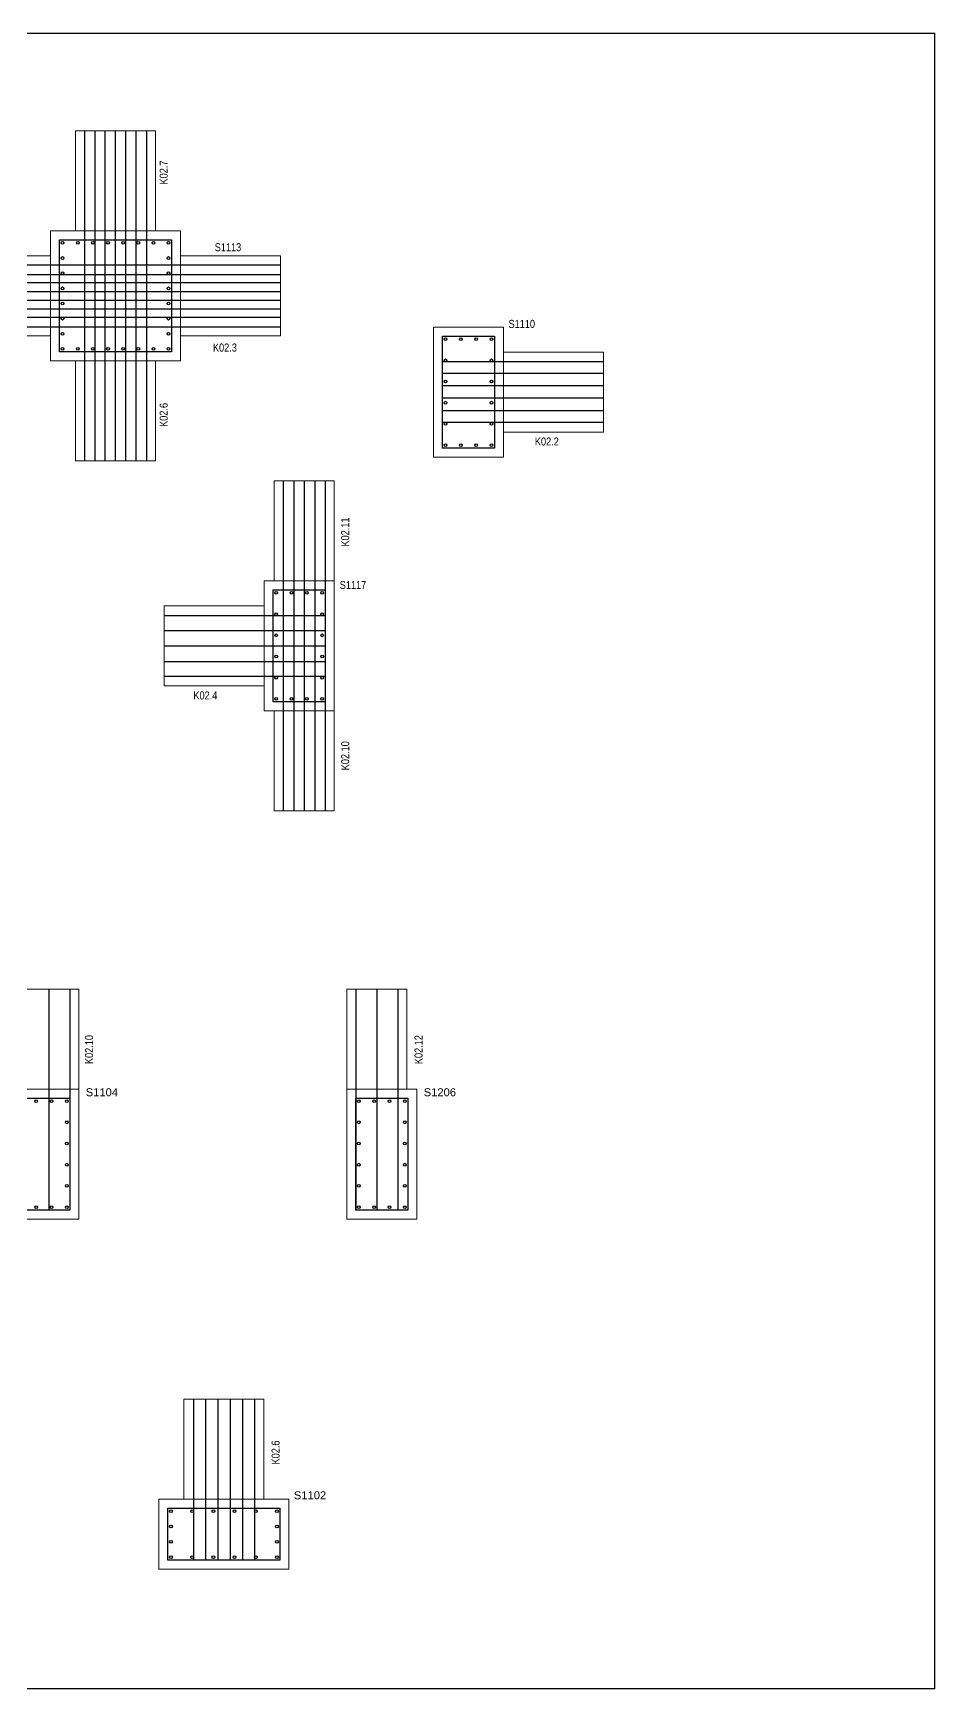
# Model space of a CAD drawing. Header units: metres. Extents: x 419734 to 420376, y 4564732 to 4565123.
# Drawn here: x 420043.27 to 420065.81, y 4564924.57 to 4564965.96 of the extents above; entities that cross this region are included whole.
import ezdxf

# ---------------------------------------------------------------- set-up
doc = ezdxf.new("R2010")
doc.units = ezdxf.units.M
for name, color, linetype in [('Standart', 7, 'Continuous'), ('SW_REINFORCEMENT', 7, 'Continuous'), ('SW_Tondini', 1, 'Continuous'), ('SW_TXT_TESTI', 1, 'Continuous')]:
    doc.layers.add(name, color=color, linetype=linetype)
doc.styles.add('arial_1_18', font='arial.ttf', dxfattribs={"height": 0.2})
doc.styles.add('SWS', font='ARIALN.TTF')

msp = doc.modelspace()

# ---------------------------------------------------------------- linework, layer by layer
at = {"layer": 'Standart', "color": 171, "linetype": 'Continuous', "lineweight": -3}
for points in [[(419806.01166, 4564965.96418), (420065.81052, 4564965.96418)], [(420065.81052, 4564924.57015), (420065.81052, 4564965.96418)], [(420065.81052, 4564924.57015), (419806.01166, 4564924.57015)]]:
    msp.add_lwpolyline(points, dxfattribs=at)
at = {"layer": 'Standart', "color": 5, "linetype": 'Continuous', "lineweight": 5}
for points in [[(420046.32749, 4564963.51901), (420044.32749, 4564963.51901)], [(420044.32749, 4564961.01901), (420044.32749, 4564963.51901)], [(420046.32749, 4564961.01901), (420046.32749, 4564963.51901)], [(420043.70249, 4564961.01901), (420046.95249, 4564961.01901)], [(420043.70249, 4564957.76901), (420043.70249, 4564961.01901)], [(420046.95249, 4564961.01901), (420046.95249, 4564957.76901)], [(420041.20249, 4564960.39401), (420043.70249, 4564960.39401)], [(420046.95249, 4564960.39401), (420049.45249, 4564960.39401)], [(420049.45249, 4564958.39401), (420049.45249, 4564960.39401)], [(420041.20249, 4564958.39401), (420043.70249, 4564958.39401)], [(420046.95249, 4564958.39401), (420049.45249, 4564958.39401)], [(420053.2734, 4564958.61401), (420055.0234, 4564958.61401)], [(420053.2734, 4564955.36401), (420053.2734, 4564958.61401)], [(420055.0234, 4564958.61401), (420055.0234, 4564955.36401)], [(420055.0234, 4564957.98901), (420057.5234, 4564957.98901)], [(420057.5234, 4564955.98901), (420057.5234, 4564957.98901)], [(420046.95249, 4564957.76901), (420043.70249, 4564957.76901)], [(420044.32749, 4564955.26901), (420044.32749, 4564957.76901)], [(420046.32749, 4564955.26901), (420046.32749, 4564957.76901)], [(420055.0234, 4564955.98901), (420057.5234, 4564955.98901)], [(420044.32749, 4564955.26901), (420046.32749, 4564955.26901)], [(420055.0234, 4564955.36401), (420053.2734, 4564955.36401)], [(420050.79227, 4564954.76901), (420049.29227, 4564954.76901)], [(420049.29227, 4564952.26901), (420049.29227, 4564954.76901)], [(420050.79227, 4564952.26901), (420050.79227, 4564954.76901)], [(420049.04227, 4564949.01901), (420049.04227, 4564952.26901)], [(420049.04227, 4564952.26901), (420050.79227, 4564952.26901)], [(420050.79227, 4564952.26901), (420050.79227, 4564949.01901)], [(420046.54227, 4564951.64401), (420046.54227, 4564949.64401)], [(420046.54227, 4564951.64401), (420049.04227, 4564951.64401)], [(420046.54227, 4564949.64401), (420049.04227, 4564949.64401)], [(420050.79227, 4564949.01901), (420049.04227, 4564949.01901)], [(420049.29227, 4564946.51901), (420049.29227, 4564949.01901)], [(420050.79227, 4564946.51901), (420050.79227, 4564949.01901)], [(420049.29227, 4564946.51901), (420050.79227, 4564946.51901)], [(420044.40707, 4564942.06442), (420042.90707, 4564942.06442)], [(420044.40707, 4564939.56442), (420044.40707, 4564942.06442)], [(420052.60776, 4564942.06442), (420051.10776, 4564942.06442)], [(420051.10776, 4564939.56442), (420051.10776, 4564942.06442)], [(420052.60776, 4564939.56442), (420052.60776, 4564942.06442)], [(420042.65707, 4564939.56442), (420044.40707, 4564939.56442)], [(420044.40707, 4564939.56442), (420044.40707, 4564936.31442)], [(420051.10776, 4564939.56442), (420052.85776, 4564939.56442)], [(420051.10776, 4564936.31442), (420051.10776, 4564939.56442)], [(420052.85776, 4564939.56442), (420052.85776, 4564936.31442)], [(420044.40707, 4564936.31442), (420042.65707, 4564936.31442)], [(420052.85776, 4564936.31442), (420051.10776, 4564936.31442)], [(420049.0365, 4564931.81442), (420047.0365, 4564931.81442)], [(420047.0365, 4564929.31442), (420047.0365, 4564931.81442)], [(420049.0365, 4564929.31442), (420049.0365, 4564931.81442)], [(420046.4115, 4564927.56442), (420046.4115, 4564929.31442)], [(420046.4115, 4564929.31442), (420049.6615, 4564929.31442)], [(420049.6615, 4564929.31442), (420049.6615, 4564927.56442)], [(420049.6615, 4564927.56442), (420046.4115, 4564927.56442)]]:
    msp.add_lwpolyline(points, dxfattribs=at)
at = {"layer": 'SW_REINFORCEMENT', "color": 7, "ltscale": 0.05, "flags": 128}
for points in [[(420044.55249, 4564963.51901), (420044.55249, 4564955.26901)], [(420044.81082, 4564963.51901), (420044.81082, 4564955.26901)], [(420045.06915, 4564955.26901), (420045.06915, 4564963.51901)], [(420045.32749, 4564955.26901), (420045.32749, 4564963.51901)], [(420045.58582, 4564955.26901), (420045.58582, 4564963.51901)], [(420045.84415, 4564955.26901), (420045.84415, 4564963.51901)], [(420046.10249, 4564963.51901), (420046.10249, 4564955.26901)], [(420043.92749, 4564960.79401), (420046.72749, 4564960.79401)], [(420043.92749, 4564957.99401), (420043.92749, 4564960.79401)], [(420046.72749, 4564960.79401), (420046.72749, 4564957.99401)], [(420041.20249, 4564960.16901), (420049.45249, 4564960.16901)], [(420041.20249, 4564959.92687), (420049.45249, 4564959.92687)], [(420041.20249, 4564959.72615), (420049.45249, 4564959.72615)], [(420041.20249, 4564959.50472), (420049.45249, 4564959.50472)], [(420049.45249, 4564959.2833), (420041.20249, 4564959.2833)], [(420049.45249, 4564959.06187), (420041.20249, 4564959.06187)], [(420041.20249, 4564958.86115), (420049.45249, 4564958.86115)], [(420041.20249, 4564958.61901), (420049.45249, 4564958.61901)], [(420046.72749, 4564957.99401), (420043.92749, 4564957.99401)], [(420053.4984, 4564958.38901), (420054.7984, 4564958.38901)], [(420053.4984, 4564955.58901), (420053.4984, 4564958.38901)], [(420054.7984, 4564958.38901), (420054.7984, 4564955.58901)], [(420057.5234, 4564957.74901), (420053.4984, 4564957.74901)], [(420057.5234, 4564957.45401), (420053.4984, 4564957.45401)], [(420057.5234, 4564957.14401), (420053.4984, 4564957.14401)], [(420057.5234, 4564956.83401), (420053.4984, 4564956.83401)], [(420057.5234, 4564956.52401), (420053.4984, 4564956.52401)], [(420057.5234, 4564956.22901), (420053.4984, 4564956.22901)], [(420054.7984, 4564955.58901), (420053.4984, 4564955.58901)], [(420049.51727, 4564954.76901), (420049.51727, 4564946.51901)], [(420049.77977, 4564954.76901), (420049.77977, 4564946.51901)], [(420050.04227, 4564954.76901), (420050.04227, 4564946.51901)], [(420050.30477, 4564954.76901), (420050.30477, 4564946.51901)], [(420050.56727, 4564954.76901), (420050.56727, 4564946.51901)], [(420049.26727, 4564949.24401), (420049.26727, 4564952.04401)], [(420049.26727, 4564952.04401), (420050.56727, 4564952.04401)], [(420050.56727, 4564952.04401), (420050.56727, 4564949.24401)], [(420046.54227, 4564951.40401), (420050.56727, 4564951.40401)], [(420046.54227, 4564951.03151), (420050.56727, 4564951.03151)], [(420046.54227, 4564950.64401), (420050.56727, 4564950.64401)], [(420046.54227, 4564950.25651), (420050.56727, 4564950.25651)], [(420046.54227, 4564949.88401), (420050.56727, 4564949.88401)], [(420050.56727, 4564949.24401), (420049.26727, 4564949.24401)], [(420043.65707, 4564942.06442), (420043.65707, 4564936.53942)], [(420044.18207, 4564942.06442), (420044.18207, 4564936.53942)], [(420051.33276, 4564942.06442), (420051.33276, 4564936.53942)], [(420051.85776, 4564942.06442), (420051.85776, 4564936.53942)], [(420052.38276, 4564942.06442), (420052.38276, 4564936.53942)], [(420042.88207, 4564939.33942), (420044.18207, 4564939.33942)], [(420044.18207, 4564939.33942), (420044.18207, 4564936.53942)], [(420051.33276, 4564939.33942), (420052.63276, 4564939.33942)], [(420051.33276, 4564936.53942), (420051.33276, 4564939.33942)], [(420052.63276, 4564939.33942), (420052.63276, 4564936.53942)], [(420044.18207, 4564936.53942), (420042.88207, 4564936.53942)], [(420052.63276, 4564936.53942), (420051.33276, 4564936.53942)], [(420047.2765, 4564931.81442), (420047.2765, 4564927.78942)], [(420047.5715, 4564931.81442), (420047.5715, 4564927.78942)], [(420047.8815, 4564931.81442), (420047.8815, 4564927.78942)], [(420048.1915, 4564931.81442), (420048.1915, 4564927.78942)], [(420048.5015, 4564931.81442), (420048.5015, 4564927.78942)], [(420048.7965, 4564931.81442), (420048.7965, 4564927.78942)], [(420046.6365, 4564927.78942), (420046.6365, 4564929.08942)], [(420046.6365, 4564929.08942), (420049.4365, 4564929.08942)], [(420049.4365, 4564929.08942), (420049.4365, 4564927.78942)], [(420049.4365, 4564927.78942), (420046.6365, 4564927.78942)]]:
    msp.add_lwpolyline(points, dxfattribs=at)
at = {"layer": 'SW_Tondini'}
for centre in [(420044.00249, 4564960.71901), (420044.38106, 4564960.71901), (420044.75963, 4564960.71901), (420045.1382, 4564960.71901), (420045.51677, 4564960.71901), (420045.89534, 4564960.71901), (420046.27392, 4564960.71901), (420046.65249, 4564960.71901), (420044.00249, 4564960.34044), (420046.65249, 4564960.34044), (420044.00249, 4564959.96187), (420046.65249, 4564959.96187), (420044.00249, 4564959.5833), (420044.00249, 4564959.20472), (420046.65249, 4564959.5833), (420046.65249, 4564959.20472), (420044.00249, 4564958.82615), (420046.65249, 4564958.82615), (420044.00249, 4564958.44758), (420046.65249, 4564958.44758), (420044.00249, 4564958.06901), (420044.38106, 4564958.06901), (420044.75963, 4564958.06901), (420045.1382, 4564958.06901), (420045.51677, 4564958.06901), (420045.89534, 4564958.06901), (420046.27392, 4564958.06901), (420046.65249, 4564958.06901), (420053.5734, 4564958.31401), (420053.95673, 4564958.31401), (420054.34006, 4564958.31401), (420054.7234, 4564958.31401), (420053.5734, 4564957.78401), (420054.7234, 4564957.78401), (420053.5734, 4564957.25401), (420054.7234, 4564957.25401), (420053.5734, 4564956.72401), (420054.7234, 4564956.72401), (420053.5734, 4564956.19401), (420054.7234, 4564956.19401), (420053.5734, 4564955.66401), (420053.95673, 4564955.66401), (420054.34006, 4564955.66401), (420054.7234, 4564955.66401), (420049.34227, 4564951.96901), (420049.7256, 4564951.96901), (420050.10894, 4564951.96901), (420050.49227, 4564951.96901), (420049.34227, 4564951.43901), (420050.49227, 4564951.43901), (420049.34227, 4564950.90901), (420050.49227, 4564950.90901), (420049.34227, 4564950.37901), (420050.49227, 4564950.37901), (420049.34227, 4564949.84901), (420050.49227, 4564949.84901), (420049.34227, 4564949.31901), (420049.7256, 4564949.31901), (420050.10894, 4564949.31901), (420050.49227, 4564949.31901), (420043.3404, 4564939.26442), (420043.72373, 4564939.26442), (420044.10707, 4564939.26442), (420051.40776, 4564939.26442), (420051.79109, 4564939.26442), (420052.17443, 4564939.26442), (420052.55776, 4564939.26442), (420044.10707, 4564938.73442), (420051.40776, 4564938.73442), (420052.55776, 4564938.73442), (420044.10707, 4564938.20442), (420051.40776, 4564938.20442), (420052.55776, 4564938.20442), (420044.10707, 4564937.67442), (420051.40776, 4564937.67442), (420052.55776, 4564937.67442), (420044.10707, 4564937.14442), (420051.40776, 4564937.14442), (420052.55776, 4564937.14442), (420043.3404, 4564936.61442), (420043.72373, 4564936.61442), (420044.10707, 4564936.61442), (420051.40776, 4564936.61442), (420051.79109, 4564936.61442), (420052.17443, 4564936.61442), (420052.55776, 4564936.61442), (420046.7115, 4564929.01442), (420047.2415, 4564929.01442), (420047.7715, 4564929.01442), (420048.3015, 4564929.01442), (420048.8315, 4564929.01442), (420049.3615, 4564929.01442), (420046.7115, 4564928.63109), (420049.3615, 4564928.63109), (420046.7115, 4564928.24775), (420049.3615, 4564928.24775), (420046.7115, 4564927.86442), (420047.2415, 4564927.86442), (420047.7715, 4564927.86442), (420048.3015, 4564927.86442), (420048.8315, 4564927.86442), (420049.3615, 4564927.86442)]:
    msp.add_circle(centre, 0.035, dxfattribs=at)

# ---------------------------------------------------------------- texts
at = {"layer": 'Standart', "color": 1, "linetype": 'Continuous', "lineweight": 5, "style": 'arial_1_18'}
for s, p in [('S1104', (420044.58022, 4564939.38597)), ('S1206', (420053.03092, 4564939.38597)), ('S1102', (420049.78503, 4564929.31036))]:
    msp.add_text(s, height=0.2, dxfattribs=at).set_placement(p)
at = {"layer": 'SW_TXT_TESTI', "style": 'SWS'}
for s, p in [('K02.7', (420046.62925, 4564962.17934)), ('K02.6', (420046.62925, 4564956.11967)), ('K02.11', (420051.16747, 4564953.12879)), ('K02.10', (420051.16747, 4564947.53527)), ('K02.10', (420044.76412, 4564940.19055)), ('K02.12', (420053.00111, 4564940.18828)), ('K02.6', (420049.42758, 4564930.17986))]:
    msp.add_text(s, height=0.2, rotation=90, dxfattribs=at).set_placement(p)
for s, p in [('S1113', (420047.80617, 4564960.51164)), ('S1110', (420055.15119, 4564958.59435)), ('K02.3', (420047.76121, 4564958.00293)), ('K02.2', (420055.80944, 4564955.65464)), ('S1117', (420050.9314, 4564952.06788)), ('K02.4', (420047.27242, 4564949.30681))]:
    msp.add_text(s, height=0.2, dxfattribs=at).set_placement(p)

doc.saveas('drawing.dxf')
